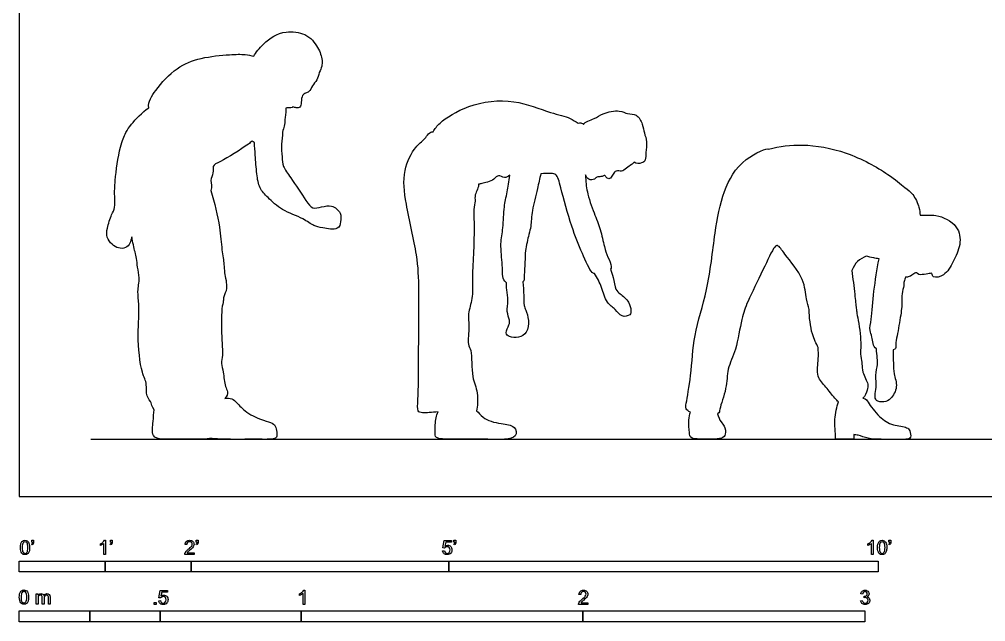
# Model space of a CAD drawing. Header units: millimetres. Extents: x 0.38 to 7.24, y 0.36 to 4.61.
# Drawn here: x 0.383 to 3.812, y 0.356 to 2.492 of the extents above; entities that cross this region are included whole.
import ezdxf

# ---------------------------------------------------------------- set-up
doc = ezdxf.new("R2010")
doc.units = ezdxf.units.MM
for name, color, linetype, true_color in [('AG-DIAGRAM', 7, 'Continuous', 0xfecc66), ('AG-OUTLINE', 7, 'Continuous', 0x8000ff), ('N-SYMB', 7, 'Continuous', 0x800040), ('X-VPRT', 6, 'Continuous', 0xff00ff)]:
    doc.layers.add(name, color=color, linetype=linetype, true_color=true_color)

msp = doc.modelspace()

# ---------------------------------------------------------------- linework, layer by layer
at = {"layer": 'AG-DIAGRAM'}
msp.add_line((0.6366, 1.0024), (6.9866, 1.0024), dxfattribs=at)
at = {"layer": 'AG-OUTLINE'}
for points, knots in [([(1.2148, 2.3612), (1.221, 2.374), (1.2563, 2.4155), (1.3115, 2.454), (1.4051, 2.4436), (1.4439, 2.3931), (1.4603, 2.3487), (1.4556, 2.3189), (1.447, 2.3037)], [-9.899777, -9.899777, -9.899777, -9.899777, -9.507639, -8.895064, -8.508795, -8.060836, -7.660288, -7.318133, -7.318133, -7.318133, -7.318133]), ([(0.8416, 2.1782), (0.8398, 2.2003), (0.8692, 2.2478), (0.9357, 2.3212), (1.0236, 2.3574), (1.1271, 2.3678), (1.1822, 2.3688), (1.2046, 2.3637), (1.2148, 2.3612)], [-2.900159, -2.900159, -2.900159, -2.900159, -2.453322, -1.821473, -1.281661, -0.736754, -0.320513, -0.011192, -0.011192, -0.011192, -0.011192]), ([(1.447, 2.3037), (1.4452, 2.2945), (1.4397, 2.2758), (1.4217, 2.258), (1.4125, 2.2335), (1.3979, 2.2313), (1.3849, 2.2229), (1.3831, 2.1984), (1.3815, 2.1782), (1.3648, 2.1778), (1.3572, 2.1801), (1.3536, 2.1821)], [-2.123582, -2.123582, -2.123582, -2.123582, -1.833733, -1.556009, -1.28884, -1.091616, -0.889849, -0.619838, -0.390285, -0.191267, 0, 0, 0, 0]), ([(1.8507, 2.0935), (1.8581, 2.1045), (1.8738, 2.1291), (1.9789, 2.1948), (2.1374, 2.2139), (2.262, 2.1603), (2.3364, 2.1446), (2.3563, 2.1299), (2.3655, 2.1233)], [0, 0, 0, 0, 0.432662, 1.173332, 2.043736, 2.8424, 3.424318, 3.822336, 3.822336, 3.822336, 3.822336]), ([(0.7813, 1.7202), (0.78, 1.712), (0.7753, 1.6951), (0.7608, 1.6794), (0.7333, 1.6788), (0.7108, 1.6927), (0.6906, 1.7195), (0.6936, 1.7523), (0.7087, 1.7989), (0.7235, 1.8232), (0.7201, 1.8694), (0.7217, 1.9213), (0.7372, 2.0386), (0.7602, 2.0901), (0.7789, 2.1211), (0.8184, 2.1622), (0.8416, 2.1782)], [-4.881909, -4.881909, -4.881909, -4.881909, -4.675138, -4.415691, -4.144621, -3.865166, -3.562492, -3.250271, -2.850698, -2.559193, -2.232271, -1.828476, -1.232468, -0.826966, -0.50248, 0, 0, 0, 0]), ([(1.3282, 2.1773), (1.3283, 2.1701), (1.328, 2.1555), (1.3245, 2.138), (1.3243, 2.1122), (1.3142, 2.0931), (1.3166, 2.062), (1.3125, 2.0499)], [-2.317495, -2.317495, -2.317495, -2.317495, -2.05495, -1.812599, -1.534377, -1.26265, -0.91265, -0.91265, -0.91265, -0.91265]), ([(1.3536, 2.1821), (1.3531, 2.1799), (1.3452, 2.1768), (1.3329, 2.1785), (1.3282, 2.1773)], [-4.1093986, -4.1093986, -4.1093986, -4.1093986, -3.950923, -3.7363123, -3.7363123, -3.7363123, -3.7363123]), ([(2.3848, 2.1194), (2.3896, 2.1287), (2.4266, 2.1391), (2.4511, 2.1597), (2.5131, 2.1729), (2.5393, 2.154), (2.5756, 2.1585), (2.5955, 2.1195), (2.5988, 2.089), (2.6124, 2.0581), (2.6037, 2.0208), (2.6069, 1.9932), (2.5923, 1.9805), (2.5715, 1.9798), (2.5649, 1.9851)], [-8.967255, -8.967255, -8.967255, -8.967255, -8.516043, -8.097692, -7.572844, -7.188119, -6.80294, -6.375659, -5.986464, -5.594415, -5.168285, -4.817432, -4.531853, -4.19023, -4.19023, -4.19023, -4.19023]), ([(1.8692, 1.0996), (1.8462, 1.0983), (1.8136, 1.0943), (1.7934, 1.1015), (1.7989, 1.1532), (1.799, 1.3031), (1.8017, 1.5301), (1.797, 1.653), (1.7531, 1.8359), (1.7399, 1.9513), (1.7853, 2.0418), (1.8203, 2.0632), (1.8393, 2.0946), (1.8507, 2.0935)], [7.763419, 7.763419, 7.763419, 7.763419, 8.220096, 8.503919, 8.947421, 9.812558, 10.864217, 11.652853, 12.592744, 13.352024, 14.01401, 14.476101, 14.894104, 14.894104, 14.894104, 14.894104]), ([(2.3655, 2.1233), (2.3682, 2.1252), (2.3755, 2.1252), (2.3829, 2.1228), (2.3848, 2.1194)], [2.5879283, 2.5879283, 2.5879283, 2.5879283, 2.7816732, 3.0096651, 3.0096651, 3.0096651, 3.0096651]), ([(1.2083, 2.0597), (1.2045, 2.0565), (1.1759, 2.0341), (1.0994, 1.9883), (1.0658, 1.9739), (1.0736, 1.9457), (1.0555, 1.921), (1.0689, 1.8981), (1.0616, 1.8845)], [-3.654165, -3.654165, -3.654165, -3.654165, -3.549845, -2.944185, -2.632228, -2.364475, -2.068237, -1.752948, -1.752948, -1.752948, -1.752948]), ([(1.3125, 2.0499), (1.3122, 2.0345), (1.3148, 2.0041), (1.3178, 1.9683), (1.3463, 1.9292), (1.3988, 1.8524), (1.4207, 1.8172), (1.4548, 1.8278), (1.4908, 1.8332), (1.5081, 1.8206), (1.5249, 1.8051), (1.5238, 1.7743), (1.5159, 1.742), (1.4576, 1.7527), (1.4268, 1.7582), (1.3885, 1.7882), (1.3139, 1.8129), (1.2657, 1.8589), (1.2327, 1.8928), (1.2247, 1.9438), (1.2199, 2.0103), (1.2176, 2.0401), (1.2166, 2.0552)], [-7.203684, -7.203684, -7.203684, -7.203684, -6.832988, -6.515882, -6.136097, -5.601039, -5.273561, -4.96932, -4.642932, -4.398903, -4.149179, -3.850347, -3.571268, -3.180152, -2.866741, -2.497327, -2.011272, -1.56491, -1.200363, -0.8134, -0.367365, 0, 0, 0, 0]), ([(2.7641, 1.099), (2.7561, 1.1022), (2.7458, 1.1104), (2.7495, 1.1337), (2.7688, 1.2359), (2.7734, 1.3742), (2.8284, 1.5321), (2.8489, 1.7324), (2.8769, 1.8824), (2.9402, 1.9956), (3.0371, 2.0381), (3.0415, 2.0316)], [-8.985164, -8.985164, -8.985164, -8.985164, -8.760717, -8.504365, -7.930118, -7.242385, -6.49735, -5.679281, -4.970191, -4.296031, -3.75799, -3.75799, -3.75799, -3.75799]), ([(3.0415, 2.0316), (3.0806, 2.0415), (3.1634, 2.0531), (3.318, 2.027), (3.4631, 1.9486), (3.5231, 1.8956), (3.5552, 1.8748), (3.5767, 1.8255), (3.5784, 1.8066), (3.5788, 1.797)], [-3.650262, -3.650262, -3.650262, -3.650262, -3.020002, -2.301195, -1.562463, -1.062203, -0.71428, -0.307859, 0, 0, 0, 0]), ([(2.5649, 1.9851), (2.5616, 1.9822), (2.555, 1.9764), (2.5362, 1.9645), (2.5203, 1.9503), (2.4993, 1.9578), (2.4897, 1.9435), (2.482, 1.9274), (2.4676, 1.9254), (2.4611, 1.94), (2.4552, 1.9362), (2.4463, 1.9331), (2.4308, 1.9351), (2.4253, 1.923), (2.4023, 1.9211), (2.3943, 1.934), (2.3917, 1.9404)], [-4.989518, -4.989518, -4.989518, -4.989518, -4.741729, -4.418226, -4.108368, -3.815546, -3.550675, -3.263306, -3.033536, -2.788965, -2.638684, -2.424763, -2.169415, -1.939182, -1.630083, -1.369261, -1.369261, -1.369261, -1.369261]), ([(2.1233, 1.939), (2.1178, 1.9348), (2.1041, 1.926), (2.0816, 1.9435), (2.0643, 1.918), (2.0262, 1.91), (2.0167, 1.9083), (2.0123, 1.907)], [-1.852351, -1.852351, -1.852351, -1.852351, -1.539135, -1.217611, -0.888706, -0.25476, 0, 0, 0, 0]), ([(2.1108, 1.5579), (2.1012, 1.5644), (2.0969, 1.582), (2.0974, 1.6221), (2.0878, 1.6979), (2.1008, 1.7505), (2.1012, 1.8298), (2.1127, 1.8686), (2.1202, 1.9175), (2.1233, 1.939)], [-4.856095, -4.856095, -4.856095, -4.856095, -4.539431, -4.075855, -3.455525, -2.913068, -2.295822, -1.76391, -1.372953, -1.372953, -1.372953, -1.372953]), ([(2.2331, 1.9439), (2.2283, 1.9278), (2.2206, 1.8828), (2.2007, 1.8174), (2.1989, 1.7578), (2.1901, 1.7298), (2.1773, 1.6695), (2.1774, 1.6339), (2.1731, 1.5768), (2.1753, 1.566), (2.169, 1.5614)], [-9.291216, -9.291216, -9.291216, -9.291216, -8.869159, -8.242675, -7.715626, -7.328638, -6.793531, -6.344143, -5.820614, -5.580343, -5.580343, -5.580343, -5.580343]), ([(2.4241, 1.5908), (2.4204, 1.5906), (2.4111, 1.5927), (2.3764, 1.6704), (2.3412, 1.7548), (2.3059, 1.8886), (2.2908, 1.9448), (2.2692, 1.9446), (2.2451, 1.9463), (2.2331, 1.9439)], [-3.501344, -3.501344, -3.501344, -3.501344, -3.289966, -2.692987, -1.99419, -1.179694, -0.696344, -0.414878, 0, 0, 0, 0]), ([(2.3917, 1.9404), (2.3925, 1.916), (2.3954, 1.8803), (2.4217, 1.8038), (2.446, 1.7494), (2.4574, 1.6856), (2.4697, 1.6513), (2.4855, 1.617), (2.4825, 1.6081), (2.48, 1.6058)], [-7.499914, -7.499914, -7.499914, -7.499914, -6.997098, -6.38754, -5.845522, -5.30487, -4.876362, -4.464335, -4.267627, -4.267627, -4.267627, -4.267627]), ([(2.0123, 1.907), (2.0138, 1.8983), (1.9958, 1.8683), (2.0024, 1.8479), (1.9922, 1.814), (2.0004, 1.7522), (1.9875, 1.5731), (1.9937, 1.5056), (1.9724, 1.4469), (1.9812, 1.406), (1.9712, 1.3365), (1.9908, 1.3197), (1.9844, 1.2195), (2.0117, 1.1783), (2.0087, 1.1167), (2.0047, 1.1037)], [0, 0, 0, 0, 0.431139, 0.749623, 1.126594, 1.676092, 2.594767, 3.17693, 3.68632, 4.144333, 4.691771, 5.02796, 5.687111, 6.194449, 6.635306, 6.635306, 6.635306, 6.635306]), ([(1.0616, 1.8845), (1.0752, 1.8424), (1.0956, 1.7575), (1.0998, 1.6784), (1.1101, 1.6224), (1.1091, 1.594), (1.1242, 1.5383), (1.1064, 1.5094), (1.1074, 1.4911), (1.0982, 1.4642), (1.1008, 1.3518), (1.1053, 1.3032), (1.0975, 1.2704), (1.1078, 1.2415), (1.1108, 1.1893), (1.124, 1.1723), (1.1201, 1.1551), (1.1123, 1.1473)], [-9.790599, -9.790599, -9.790599, -9.790599, -9.157788, -8.66281, -8.264051, -7.965573, -7.55823, -7.248331, -7.030131, -6.742231, -6.159607, -5.762607, -5.463916, -5.156229, -4.764105, -4.514045, -4.254238, -4.254238, -4.254238, -4.254238]), ([(3.5788, 1.797), (3.5969, 1.7965), (3.6369, 1.8043), (3.7171, 1.7638), (3.7255, 1.6919), (3.6969, 1.6336), (3.6694, 1.5822), (3.6247, 1.5733), (3.6214, 1.5857), (3.6204, 1.5919)], [-6.183842, -6.183842, -6.183842, -6.183842, -5.76265, -5.238197, -4.774193, -4.305719, -3.863319, -3.518395, -3.306722, -3.306722, -3.306722, -3.306722]), ([(0.8606, 1.1074), (0.8521, 1.1197), (0.854, 1.1331), (0.8295, 1.1552), (0.8376, 1.2001), (0.8133, 1.2415), (0.8, 1.3727), (0.8107, 1.4789), (0.8001, 1.5246), (0.8117, 1.5753), (0.8008, 1.6116), (0.8, 1.6452), (0.7924, 1.667), (0.7849, 1.7024), (0.7813, 1.7202)], [6.646587, 6.646587, 6.646587, 6.646587, 6.87821, 7.181114, 7.53795, 7.919486, 8.564859, 9.149903, 9.527188, 9.920252, 10.267933, 10.582857, 10.854765, 11.268428, 11.268428, 11.268428, 11.268428]), ([(3.1852, 1.4625), (3.1819, 1.4752), (3.173, 1.5014), (3.1702, 1.5741), (3.1011, 1.6535), (3.0754, 1.6939), (3.0584, 1.6837), (3.02, 1.5981), (2.9667, 1.4924), (2.9439, 1.4302), (2.9286, 1.3207), (2.8927, 1.2533), (2.8948, 1.1847), (2.8662, 1.1118), (2.8675, 1.0966), (2.8604, 1.0931)], [-15.56243, -15.56243, -15.56243, -15.56243, -15.202586, -14.721931, -14.123617, -13.759957, -13.568789, -13.020431, -12.38304, -11.90991, -11.315333, -10.816734, -10.337605, -9.838271, -9.597693, -9.597693, -9.597693, -9.597693]), ([(3.3875, 1.6522), (3.378, 1.6468), (3.3536, 1.6369), (3.3443, 1.6149), (3.3365, 1.6011)], [5.0059951, 5.0059951, 5.0059951, 5.0059951, 5.4023775, 5.7664074, 5.7664074, 5.7664074, 5.7664074]), ([(3.4331, 1.6424), (3.4268, 1.6434), (3.4075, 1.6477), (3.3963, 1.6496), (3.3875, 1.6522)], [-0.4608152, -0.4608152, -0.4608152, -0.4608152, -0.3001685, 0, 0, 0, 0]), ([(3.4237, 1.3229), (3.4107, 1.3324), (3.4106, 1.3673), (3.3975, 1.3882), (3.4079, 1.4317), (3.4136, 1.5314), (3.4261, 1.6044), (3.4331, 1.6424)], [-2.311385, -2.311385, -2.311385, -2.311385, -1.931761, -1.632142, -1.251767, -0.648863, 0, 0, 0, 0]), ([(2.48, 1.6058), (2.4836, 1.596), (2.4912, 1.5779), (2.4966, 1.5321), (2.5144, 1.519), (2.5487, 1.4912), (2.5533, 1.4605), (2.5522, 1.4415), (2.5168, 1.4337), (2.499, 1.4661), (2.4634, 1.4856), (2.4514, 1.5435), (2.4331, 1.5746), (2.4241, 1.5908)], [-4.446723, -4.446723, -4.446723, -4.446723, -4.063495, -3.615596, -3.295075, -2.849122, -2.4733, -2.201754, -1.842911, -1.447735, -1.022557, -0.511262, 0, 0, 0, 0]), ([(3.3365, 1.6011), (3.3404, 1.5732), (3.3469, 1.5209), (3.3523, 1.4667), (3.3542, 1.4491), (3.3718, 1.3642), (3.3655, 1.2992), (3.3741, 1.2694), (3.372, 1.2407), (3.3971, 1.1982), (3.3917, 1.1793), (3.3839, 1.1551), (3.3763, 1.1484)], [-6.370155, -6.370155, -6.370155, -6.370155, -5.839485, -5.430707, -5.186115, -4.656128, -4.178835, -3.872221, -3.564246, -3.170609, -2.921353, -2.642623, -2.642623, -2.642623, -2.642623]), ([(3.5282, 1.5785), (3.5254, 1.5734), (3.5208, 1.5621), (3.5219, 1.547), (3.5133, 1.5188), (3.5144, 1.4915), (3.5138, 1.4643), (3.5031, 1.3977), (3.4901, 1.3361), (3.4933, 1.3223), (3.4836, 1.3195)], [-5.384196, -5.384196, -5.384196, -5.384196, -5.138692, -4.909123, -4.591383, -4.284633, -3.981065, -3.486629, -3.01081, -2.802263, -2.802263, -2.802263, -2.802263]), ([(3.6204, 1.5919), (3.6139, 1.5905), (3.6022, 1.5894), (3.5728, 1.5834), (3.568, 1.5961), (3.556, 1.5893), (3.5428, 1.5792), (3.5314, 1.5773), (3.5282, 1.5785)], [-3.106852, -3.106852, -3.106852, -3.106852, -2.851737, -2.554893, -2.383475, -2.197673, -1.941884, -1.776645, -1.776645, -1.776645, -1.776645]), ([(2.169, 1.5614), (2.1704, 1.5452), (2.1734, 1.5143), (2.1722, 1.4773), (2.1805, 1.4605), (2.1921, 1.4244), (2.1865, 1.3799), (2.1547, 1.3615), (2.1219, 1.3643), (2.1046, 1.3792), (2.122, 1.4087), (2.1234, 1.4255), (2.1101, 1.4563), (2.1196, 1.4932), (2.1113, 1.5324), (2.1111, 1.5495), (2.1108, 1.5579)], [-5.342544, -5.342544, -5.342544, -5.342544, -4.863095, -4.456903, -4.165978, -3.748166, -3.302736, -2.908807, -2.523368, -2.238108, -1.863162, -1.579442, -1.198835, -0.774275, -0.345304, 0, 0, 0, 0]), ([(3.2172, 1.3282), (3.2109, 1.3416), (3.1916, 1.3772), (3.1857, 1.4366), (3.1852, 1.4625)], [9.9877946, 9.9877946, 9.9877946, 9.9877946, 10.3663798, 10.8735348, 10.8735348, 10.8735348, 10.8735348]), ([(3.2899, 1.1349), (3.2851, 1.1384), (3.2694, 1.1548), (3.2462, 1.1886), (3.2084, 1.2231), (3.2201, 1.2888), (3.2175, 1.3147), (3.2172, 1.3282)], [-1.775774, -1.775774, -1.775774, -1.775774, -1.615662, -1.207751, -0.812117, -0.36412, 0, 0, 0, 0]), ([(3.4836, 1.3195), (3.4832, 1.3038), (3.4843, 1.2721), (3.4841, 1.2346), (3.5022, 1.1887), (3.4768, 1.145), (3.4525, 1.1327), (3.4206, 1.1369), (3.4176, 1.1598), (3.4259, 1.1877), (3.4189, 1.2292), (3.4291, 1.2676), (3.4267, 1.2904), (3.4252, 1.3123), (3.4237, 1.3229)], [-4.001416, -4.001416, -4.001416, -4.001416, -3.607872, -3.25588, -2.864113, -2.476843, -2.180767, -1.883821, -1.637112, -1.329345, -0.955994, -0.600124, -0.325774, 0, 0, 0, 0]), ([(1.1123, 1.1473), (1.1203, 1.1488), (1.1384, 1.1477), (1.1552, 1.1315), (1.1882, 1.095), (1.247, 1.0683), (1.2807, 1.0625), (1.2945, 1.0458), (1.2972, 1.0219), (1.2958, 1.0012), (1.2289, 1.0032), (1.1322, 1.0015), (1.0828, 1.0039), (1.058, 1.0053)], [-3.814451, -3.814451, -3.814451, -3.814451, -3.544287, -3.288422, -2.905756, -2.462827, -2.150485, -1.911464, -1.644995, -1.438602, -1.024418, -0.471023, 0, 0, 0, 0]), ([(3.2786, 1.0024), (3.2784, 1.0116), (3.2786, 1.0312), (3.2742, 1.0711), (3.2826, 1.119), (3.2899, 1.1349)], [-1.264807, -1.264807, -1.264807, -1.264807, -0.921309, -0.488231, 0, 0, 0, 0]), ([(3.3763, 1.1484), (3.388, 1.1447), (3.3945, 1.1329), (3.4341, 1.0785), (3.4796, 1.0512), (3.5321, 1.0468), (3.5433, 1.0345), (3.5488, 1.006), (3.5261, 1.0003), (3.4385, 1.0028), (3.3973, 1.0028), (3.3602, 1.0178), (3.3491, 1.0184), (3.3438, 1.019), (3.3438, 1.0135), (3.3438, 1.008), (3.3438, 1.0024), (3.322, 1.0024), (3.3003, 1.0024), (3.2786, 1.0024)], [-4.542723, -4.542723, -4.542723, -4.542723, -4.293538, -3.826492, -3.388198, -2.984139, -2.75538, -2.474512, -2.229254, -1.685172, -1.290201, -0.93919, -0.705631, -0.705631, -0.705631, -0.469189, -0.469189, -0.469189, 0, 0, 0, 0]), ([(1.058, 1.0053), (1.0359, 1.001), (0.9576, 1.0047), (0.8946, 1.0009), (0.8496, 1.0096), (0.8587, 1.0685), (0.8588, 1.0938), (0.8606, 1.1074)], [-1.96136, -1.96136, -1.96136, -1.96136, -1.549901, -1.060741, -0.73874, -0.351662, 0, 0, 0, 0]), ([(2.0047, 1.1037), (2.0134, 1.0978), (2.025, 1.0746), (2.0911, 1.0552), (2.1421, 1.0546), (2.1544, 0.9982), (2.0366, 1.004), (1.9262, 1.0026), (1.8576, 1.003), (1.8575, 1.0292), (1.8587, 1.0782), (1.8659, 1.093), (1.8692, 1.0996)], [-4.913033, -4.913033, -4.913033, -4.913033, -4.526956, -3.959991, -3.48356, -3.103727, -2.425215, -1.645515, -1.13475, -0.832597, -0.345001, -0.033929, -0.033929, -0.033929, -0.033929]), ([(2.8604, 1.0931), (2.863, 1.0831), (2.8709, 1.0627), (2.8866, 1.0508), (2.8905, 1.0203), (2.8763, 1.001), (2.7948, 1.0035), (2.7631, 1.0043), (2.7596, 1.0268), (2.7564, 1.0719), (2.7614, 1.0898), (2.7641, 1.099)], [-2.926118, -2.926118, -2.926118, -2.926118, -2.605662, -2.351746, -2.027754, -1.780719, -1.328649, -0.931342, -0.690592, -0.307344, 0, 0, 0, 0])]:
    msp.add_open_spline(points, degree=3, knots=knots, dxfattribs=at)
msp.add_open_spline([(1.2166, 2.0552), (1.2139, 2.0566), (1.2112, 2.0581), (1.2083, 2.0597)], degree=3, dxfattribs=at)
at = {"layer": 'N-SYMB'}
for points in [[(0.4277, 0.6279), (0.4262, 0.6303)], [(0.4268, 0.6372), (0.4268, 0.6445), (0.4334, 0.6445), (0.4334, 0.6388)], [(0.4298, 0.6372), (0.4268, 0.6372)], [(0.6702, 0.6255), (0.6702, 0.6315)], [(0.6886, 0.5939), (0.6826, 0.5939), (0.6826, 0.633)], [(0.6847, 0.6442), (0.6886, 0.6442), (0.6886, 0.5939)], [(0.7067, 0.6279), (0.7052, 0.6303)], [(0.7058, 0.6372), (0.7058, 0.6445), (0.7124, 0.6445), (0.7124, 0.6388)], [(0.7088, 0.6372), (0.7058, 0.6372)], [(0.9769, 0.6288), (0.9705, 0.6294)], [(1.0115, 0.6279), (1.01, 0.6303)], [(1.0106, 0.6372), (1.0106, 0.6445), (1.0172, 0.6445), (1.0172, 0.6388)], [(1.0136, 0.6372), (1.0106, 0.6372)], [(1.8916, 0.6168), (1.8858, 0.6174), (1.8906, 0.6433), (1.9156, 0.6433), (1.9156, 0.6372), (1.8955, 0.6372), (1.8928, 0.6237)], [(1.9259, 0.6279), (1.9244, 0.6303)], [(1.925, 0.6372), (1.925, 0.6445), (1.9316, 0.6445), (1.9316, 0.6388)], [(1.928, 0.6372), (1.925, 0.6372)], [(3.3939, 0.6255), (3.3939, 0.6315)], [(3.4122, 0.5939), (3.4062, 0.5939), (3.4062, 0.633)], [(3.4083, 0.6442), (3.4122, 0.6442), (3.4122, 0.5939)], [(3.4692, 0.6279), (3.4677, 0.6303)], [(3.4683, 0.6372), (3.4683, 0.6445), (3.4749, 0.6445), (3.4749, 0.6388)], [(3.4716, 0.6372), (3.4683, 0.6372)], [(1.0025, 0.5996), (1.0025, 0.5939), (0.9696, 0.5939)], [(0.9781, 0.5996), (1.0025, 0.5996)], [(1.8846, 0.6068), (1.8913, 0.6074)], [(0.4429, 0.4181), (0.4429, 0.4542), (0.4483, 0.4542), (0.4483, 0.4491)], [(0.8841, 0.4398), (0.8781, 0.4405), (0.8829, 0.4664), (0.9079, 0.4664), (0.9079, 0.4603), (0.888, 0.4603), (0.8853, 0.4468)], [(1.3772, 0.4486), (1.3772, 0.4546)], [(1.3956, 0.417), (1.3895, 0.417), (1.3895, 0.4561)], [(1.3916, 0.4673), (1.3956, 0.4673), (1.3956, 0.417)], [(2.3745, 0.4519), (2.3682, 0.4525)], [(3.3745, 0.4531), (3.3682, 0.454)], [(3.3799, 0.4405), (3.3805, 0.4459)], [(0.4489, 0.4367), (0.4489, 0.4181), (0.4429, 0.4181)], [(0.4706, 0.4391), (0.4706, 0.4181), (0.4642, 0.4181), (0.4642, 0.4415)], [(0.4919, 0.4427), (0.4919, 0.4181), (0.4859, 0.4181), (0.4859, 0.4406)], [(0.8772, 0.4299), (0.8835, 0.4305)], [(2.4001, 0.4227), (2.4001, 0.417), (2.3673, 0.417)], [(2.3757, 0.4227), (2.4001, 0.4227)], [(3.3676, 0.4299), (3.3739, 0.4308)]]:
    msp.add_lwpolyline(points, dxfattribs=at)
for points in [[(0.3826, 0.5325), (0.3826, 0.5706), (0.6874, 0.5706), (0.6874, 0.5325)], [(0.6874, 0.5325), (0.6874, 0.5706), (0.9922, 0.5706), (0.9922, 0.5325)], [(0.9922, 0.5325), (0.9922, 0.5706), (1.9066, 0.5706), (1.9066, 0.5325)], [(1.9066, 0.5325), (1.9066, 0.5706), (3.4306, 0.5706), (3.4306, 0.5325)], [(0.8612, 0.417), (0.8612, 0.4239), (0.8682, 0.4239), (0.8682, 0.417)], [(0.3826, 0.3556), (0.3826, 0.3937), (0.6326, 0.3937), (0.6326, 0.3556)], [(0.6326, 0.3556), (0.6326, 0.3937), (0.8826, 0.3937), (0.8826, 0.3556)], [(0.8826, 0.3556), (0.8826, 0.3937), (1.3826, 0.3937), (1.3826, 0.3556)], [(1.3826, 0.3556), (1.3826, 0.3937), (2.3826, 0.3937), (2.3826, 0.3556)], [(2.3826, 0.3556), (2.3826, 0.3937), (3.3826, 0.3937), (3.3826, 0.3556)]]:
    msp.add_lwpolyline(points, close=True, dxfattribs=at)
for points in [[(0.3864, 0.6186), (0.3864, 0.6243), (0.387, 0.6291), (0.3882, 0.6327)], [(0.3916, 0.5981), (0.3882, 0.6023), (0.3864, 0.6089), (0.3864, 0.6186)], [(0.3882, 0.6327), (0.3895, 0.6363), (0.3913, 0.6391), (0.3937, 0.6412)], [(0.3961, 0.6354), (0.394, 0.6324), (0.3928, 0.6267), (0.3928, 0.6186)], [(0.3928, 0.6186), (0.3928, 0.6101), (0.3937, 0.6047), (0.3958, 0.602)], [(0.3937, 0.6412), (0.3961, 0.643), (0.3991, 0.6442), (0.4027, 0.6442)], [(0.4027, 0.6391), (0.4, 0.6391), (0.3976, 0.6378), (0.3961, 0.6354)], [(0.4027, 0.6442), (0.4054, 0.6442), (0.4078, 0.6436), (0.4099, 0.6424)], [(0.4099, 0.6348), (0.4081, 0.6375), (0.4057, 0.6391), (0.4027, 0.6391)], [(0.4099, 0.6424), (0.412, 0.6415), (0.4135, 0.6397), (0.4151, 0.6378)], [(0.4129, 0.6186), (0.4129, 0.6267), (0.4117, 0.6321), (0.4099, 0.6348)], [(0.4099, 0.602), (0.4117, 0.6047), (0.4129, 0.6101), (0.4129, 0.6186)], [(0.4151, 0.6378), (0.4163, 0.6357), (0.4172, 0.6333), (0.4181, 0.6303)], [(0.4193, 0.6186), (0.4193, 0.6125), (0.4187, 0.6077), (0.4175, 0.6041)], [(0.4181, 0.6303), (0.4187, 0.6273), (0.4193, 0.6234), (0.4193, 0.6186)], [(0.4262, 0.6303), (0.4274, 0.6309), (0.4283, 0.6315), (0.4289, 0.6327)], [(0.4322, 0.6321), (0.4313, 0.6303), (0.4298, 0.6288), (0.4277, 0.6279)], [(0.4289, 0.6327), (0.4295, 0.6339), (0.4298, 0.6354), (0.4298, 0.6372)], [(0.4334, 0.6388), (0.4334, 0.6357), (0.4331, 0.6333), (0.4322, 0.6321)], [(0.6702, 0.6315), (0.6736, 0.633), (0.6766, 0.6351), (0.6793, 0.6372)], [(0.6766, 0.6288), (0.6742, 0.6273), (0.6721, 0.6261), (0.6702, 0.6255)], [(0.6826, 0.633), (0.6811, 0.6315), (0.679, 0.63), (0.6766, 0.6288)], [(0.6793, 0.6372), (0.6817, 0.6397), (0.6835, 0.6418), (0.6847, 0.6442)], [(0.7052, 0.6303), (0.7064, 0.6309), (0.7073, 0.6315), (0.7079, 0.6327)], [(0.7112, 0.6321), (0.7103, 0.6303), (0.7088, 0.6288), (0.7067, 0.6279)], [(0.7079, 0.6327), (0.7085, 0.6339), (0.7088, 0.6354), (0.7088, 0.6372)], [(0.7124, 0.6388), (0.7124, 0.6357), (0.7121, 0.6333), (0.7112, 0.6321)], [(0.9705, 0.6294), (0.9711, 0.6342), (0.9726, 0.6378), (0.9756, 0.6403)], [(0.9756, 0.6403), (0.9784, 0.6427), (0.9823, 0.6442), (0.9868, 0.6442)], [(0.9796, 0.6363), (0.9778, 0.6345), (0.9769, 0.6321), (0.9769, 0.6288)], [(0.9868, 0.6391), (0.9838, 0.6391), (0.9814, 0.6382), (0.9796, 0.6363)], [(0.9823, 0.6122), (0.9877, 0.6168), (0.9913, 0.6204), (0.9934, 0.6228)], [(0.9868, 0.6442), (0.9916, 0.6442), (0.9955, 0.6427), (0.9982, 0.64)], [(0.9937, 0.6363), (0.9919, 0.6382), (0.9895, 0.6391), (0.9868, 0.6391)], [(0.9973, 0.618), (0.9952, 0.6159), (0.9922, 0.6132), (0.9877, 0.6092)], [(0.9934, 0.6228), (0.9952, 0.6255), (0.9961, 0.6279), (0.9961, 0.6303)], [(0.9961, 0.6303), (0.9961, 0.6327), (0.9952, 0.6348), (0.9937, 0.6363)], [(1.0012, 0.6243), (1.0003, 0.6222), (0.9991, 0.6204), (0.9973, 0.618)], [(0.9982, 0.64), (1.0012, 0.6372), (1.0025, 0.6339), (1.0025, 0.63)], [(1.0025, 0.63), (1.0025, 0.6282), (1.0022, 0.6261), (1.0012, 0.6243)], [(1.01, 0.6303), (1.0112, 0.6309), (1.0121, 0.6315), (1.0127, 0.6327)], [(1.016, 0.6321), (1.0151, 0.6303), (1.0136, 0.6288), (1.0115, 0.6279)], [(1.0127, 0.6327), (1.0133, 0.6339), (1.0136, 0.6354), (1.0136, 0.6372)], [(1.0172, 0.6388), (1.0172, 0.6357), (1.0169, 0.6333), (1.016, 0.6321)], [(1.8952, 0.6201), (1.8937, 0.6192), (1.8925, 0.618), (1.8916, 0.6168)], [(1.8928, 0.6237), (1.8958, 0.6258), (1.8991, 0.627), (1.9024, 0.627)], [(1.9006, 0.6216), (1.8988, 0.6216), (1.897, 0.621), (1.8952, 0.6201)], [(1.9084, 0.6186), (1.9063, 0.6204), (1.9039, 0.6216), (1.9006, 0.6216)], [(1.9024, 0.627), (1.9066, 0.627), (1.9102, 0.6255), (1.9132, 0.6225)], [(1.9114, 0.6101), (1.9114, 0.6138), (1.9102, 0.6165), (1.9084, 0.6186)], [(1.9132, 0.6225), (1.9163, 0.6195), (1.9178, 0.6156), (1.9178, 0.6107)], [(1.9244, 0.6303), (1.9256, 0.6309), (1.9265, 0.6315), (1.9271, 0.6327)], [(1.9304, 0.6321), (1.9295, 0.6303), (1.928, 0.6288), (1.9259, 0.6279)], [(1.9271, 0.6327), (1.9277, 0.6339), (1.928, 0.6354), (1.928, 0.6372)], [(1.9316, 0.6388), (1.9316, 0.6357), (1.9313, 0.6333), (1.9304, 0.6321)], [(3.3939, 0.6315), (3.3972, 0.633), (3.4002, 0.6351), (3.4029, 0.6372)], [(3.4002, 0.6288), (3.3978, 0.6273), (3.3957, 0.6261), (3.3939, 0.6255)], [(3.4062, 0.633), (3.4047, 0.6315), (3.4026, 0.63), (3.4002, 0.6288)], [(3.4029, 0.6372), (3.4053, 0.6397), (3.4071, 0.6418), (3.4083, 0.6442)], [(3.4279, 0.6186), (3.4279, 0.6243), (3.4285, 0.6291), (3.4297, 0.6327)], [(3.433, 0.5981), (3.4297, 0.6023), (3.4279, 0.6089), (3.4279, 0.6186)], [(3.4297, 0.6327), (3.4312, 0.6363), (3.433, 0.6391), (3.4354, 0.6412)], [(3.4375, 0.6354), (3.4354, 0.6324), (3.4342, 0.6267), (3.4342, 0.6186)], [(3.4342, 0.6186), (3.4342, 0.6101), (3.4354, 0.6047), (3.4372, 0.602)], [(3.4354, 0.6412), (3.4375, 0.643), (3.4409, 0.6442), (3.4445, 0.6442)], [(3.4442, 0.6391), (3.4415, 0.6391), (3.4393, 0.6378), (3.4375, 0.6354)], [(3.4514, 0.6348), (3.4496, 0.6375), (3.4472, 0.6391), (3.4442, 0.6391)], [(3.4445, 0.6442), (3.4472, 0.6442), (3.4493, 0.6436), (3.4514, 0.6424)], [(3.4514, 0.6424), (3.4535, 0.6415), (3.455, 0.6397), (3.4565, 0.6378)], [(3.4544, 0.6186), (3.4544, 0.6267), (3.4535, 0.6321), (3.4514, 0.6348)], [(3.4514, 0.602), (3.4535, 0.6047), (3.4544, 0.6101), (3.4544, 0.6186)], [(3.4565, 0.6378), (3.4577, 0.6357), (3.4589, 0.6333), (3.4595, 0.6303)], [(3.4607, 0.6186), (3.4607, 0.6125), (3.4601, 0.6077), (3.4589, 0.6041)], [(3.4595, 0.6303), (3.4604, 0.6273), (3.4607, 0.6234), (3.4607, 0.6186)], [(3.4677, 0.6303), (3.4689, 0.6309), (3.4698, 0.6315), (3.4704, 0.6327)], [(3.4737, 0.6321), (3.4728, 0.6303), (3.4713, 0.6288), (3.4692, 0.6279)], [(3.4704, 0.6327), (3.471, 0.6339), (3.4716, 0.6354), (3.4716, 0.6372)], [(3.4749, 0.6388), (3.4749, 0.6357), (3.4746, 0.6333), (3.4737, 0.6321)], [(0.4027, 0.5933), (0.3979, 0.5933), (0.3943, 0.5945), (0.3916, 0.5981)], [(0.3958, 0.602), (0.3976, 0.5993), (0.4, 0.5978), (0.4027, 0.5978)], [(0.4027, 0.5978), (0.4057, 0.5978), (0.4081, 0.5993), (0.4099, 0.602)], [(0.412, 0.5957), (0.4096, 0.5939), (0.4066, 0.5933), (0.4027, 0.5933)], [(0.4175, 0.6041), (0.4163, 0.6005), (0.4145, 0.5978), (0.412, 0.5957)], [(0.9696, 0.5939), (0.9693, 0.5951), (0.9696, 0.5966), (0.9702, 0.5981)], [(0.9702, 0.5981), (0.9711, 0.6002), (0.9723, 0.6026), (0.9741, 0.6047)], [(0.9741, 0.6047), (0.9762, 0.6068), (0.9787, 0.6092), (0.9823, 0.6122)], [(0.9808, 0.6029), (0.9796, 0.602), (0.9787, 0.6008), (0.9781, 0.5996)], [(0.9877, 0.6092), (0.9841, 0.6062), (0.9817, 0.6041), (0.9808, 0.6029)], [(1.8897, 0.5966), (1.8867, 0.5993), (1.8852, 0.6026), (1.8846, 0.6068)], [(1.9009, 0.5933), (1.8961, 0.5933), (1.8925, 0.5942), (1.8897, 0.5966)], [(1.8913, 0.6074), (1.8916, 0.6041), (1.8928, 0.602), (1.8946, 0.6002)], [(1.8946, 0.6002), (1.8961, 0.5987), (1.8982, 0.5978), (1.9009, 0.5978)], [(1.9009, 0.5978), (1.9036, 0.5978), (1.9063, 0.599), (1.9084, 0.6014)], [(1.9138, 0.599), (1.9108, 0.5948), (1.9063, 0.5933), (1.9009, 0.5933)], [(1.9084, 0.6014), (1.9102, 0.6035), (1.9114, 0.6065), (1.9114, 0.6101)], [(1.9178, 0.6107), (1.9178, 0.6062), (1.9166, 0.6023), (1.9138, 0.599)], [(3.4445, 0.5933), (3.4396, 0.5933), (3.4357, 0.5945), (3.433, 0.5981)], [(3.4372, 0.602), (3.439, 0.5993), (3.4415, 0.5978), (3.4445, 0.5978)], [(3.4445, 0.5978), (3.4472, 0.5978), (3.4496, 0.5993), (3.4514, 0.602)], [(3.4535, 0.5957), (3.4511, 0.5939), (3.4481, 0.5933), (3.4445, 0.5933)], [(3.4589, 0.6041), (3.4577, 0.6005), (3.4559, 0.5978), (3.4535, 0.5957)], [(0.3826, 0.4427), (0.3826, 0.4485), (0.3832, 0.4533), (0.3844, 0.4569)], [(0.3844, 0.4569), (0.3856, 0.4605), (0.3874, 0.4632), (0.3898, 0.4653)], [(0.3923, 0.4596), (0.3901, 0.4566), (0.3889, 0.4509), (0.3889, 0.4427)], [(0.3898, 0.4653), (0.3923, 0.4671), (0.3953, 0.4684), (0.3989, 0.4684)], [(0.3989, 0.4632), (0.3962, 0.4632), (0.3938, 0.462), (0.3923, 0.4596)], [(0.3989, 0.4684), (0.4016, 0.4684), (0.404, 0.4677), (0.4061, 0.4665)], [(0.4061, 0.459), (0.4043, 0.4617), (0.4019, 0.4632), (0.3989, 0.4632)], [(0.4061, 0.4665), (0.4082, 0.4656), (0.4097, 0.4638), (0.4112, 0.462)], [(0.4091, 0.4427), (0.4091, 0.4509), (0.4079, 0.4563), (0.4061, 0.459)], [(0.4112, 0.462), (0.4124, 0.4599), (0.4133, 0.4575), (0.4142, 0.4545)], [(0.4142, 0.4545), (0.4148, 0.4515), (0.4154, 0.4476), (0.4154, 0.4427)], [(0.4483, 0.4491), (0.4495, 0.4509), (0.451, 0.4524), (0.4528, 0.4533)], [(0.4531, 0.4482), (0.4516, 0.4473), (0.4507, 0.4461), (0.4498, 0.4443)], [(0.4528, 0.4533), (0.4546, 0.4545), (0.4567, 0.4551), (0.4591, 0.4551)], [(0.4579, 0.4497), (0.4561, 0.4497), (0.4546, 0.4494), (0.4531, 0.4482)], [(0.4627, 0.4476), (0.4618, 0.4491), (0.46, 0.4497), (0.4579, 0.4497)], [(0.4591, 0.4551), (0.4618, 0.4551), (0.4642, 0.4545), (0.4657, 0.4533)], [(0.4642, 0.4415), (0.4642, 0.4443), (0.4639, 0.4464), (0.4627, 0.4476)], [(0.4657, 0.4533), (0.4676, 0.4521), (0.4688, 0.4506), (0.4694, 0.4488)], [(0.4694, 0.4488), (0.4724, 0.453), (0.476, 0.4551), (0.4808, 0.4551)], [(0.473, 0.4473), (0.4712, 0.4455), (0.4706, 0.4427), (0.4706, 0.4391)], [(0.4793, 0.4497), (0.4769, 0.4497), (0.4748, 0.4488), (0.473, 0.4473)], [(0.4829, 0.4488), (0.482, 0.4494), (0.4808, 0.4497), (0.4793, 0.4497)], [(0.4808, 0.4551), (0.4844, 0.4551), (0.4871, 0.4539), (0.4889, 0.4521)], [(0.4853, 0.4461), (0.4847, 0.4473), (0.4841, 0.4482), (0.4829, 0.4488)], [(0.4859, 0.4406), (0.4859, 0.4434), (0.4856, 0.4449), (0.4853, 0.4461)], [(0.4889, 0.4521), (0.491, 0.45), (0.4919, 0.447), (0.4919, 0.4427)], [(0.8853, 0.4468), (0.8883, 0.4489), (0.8913, 0.4501), (0.8947, 0.4501)], [(0.8947, 0.4501), (0.8992, 0.4501), (0.9028, 0.4486), (0.9058, 0.4456)], [(1.3772, 0.4546), (1.3805, 0.4561), (1.3835, 0.4582), (1.3862, 0.4603)], [(1.3835, 0.4519), (1.3811, 0.4504), (1.379, 0.4492), (1.3772, 0.4486)], [(1.3895, 0.4561), (1.388, 0.4546), (1.3859, 0.4531), (1.3835, 0.4519)], [(1.3862, 0.4603), (1.3886, 0.4627), (1.3904, 0.4648), (1.3916, 0.4673)], [(2.3682, 0.4525), (2.3688, 0.4573), (2.3703, 0.4609), (2.3733, 0.4633)], [(2.3733, 0.4633), (2.376, 0.4658), (2.3799, 0.4673), (2.3844, 0.4673)], [(2.3772, 0.4594), (2.3754, 0.4576), (2.3745, 0.4552), (2.3745, 0.4519)], [(2.3844, 0.4621), (2.3814, 0.4621), (2.379, 0.4612), (2.3772, 0.4594)], [(2.3799, 0.4353), (2.3853, 0.4398), (2.3889, 0.4435), (2.391, 0.4459)], [(2.3844, 0.4673), (2.3892, 0.4673), (2.3932, 0.4658), (2.3959, 0.463)], [(2.3913, 0.4594), (2.3895, 0.4612), (2.3871, 0.4621), (2.3844, 0.4621)], [(2.391, 0.4459), (2.3929, 0.4486), (2.3938, 0.451), (2.3938, 0.4534)], [(2.3938, 0.4534), (2.3938, 0.4558), (2.3929, 0.4579), (2.3913, 0.4594)], [(2.3989, 0.4474), (2.398, 0.4453), (2.3968, 0.4435), (2.395, 0.4411)], [(2.3959, 0.463), (2.3989, 0.4603), (2.4001, 0.457), (2.4001, 0.4531)], [(2.4001, 0.4531), (2.4001, 0.4513), (2.3998, 0.4492), (2.3989, 0.4474)], [(3.3682, 0.454), (3.3691, 0.4582), (3.3706, 0.4615), (3.3733, 0.4636)], [(3.3733, 0.4636), (3.376, 0.4661), (3.3793, 0.4673), (3.3832, 0.4673)], [(3.3775, 0.4597), (3.376, 0.4582), (3.3748, 0.4561), (3.3745, 0.4531)], [(3.3835, 0.4621), (3.3811, 0.4621), (3.379, 0.4612), (3.3775, 0.4597)], [(3.3805, 0.4459), (3.3808, 0.4459), (3.3811, 0.4459), (3.3814, 0.4459)], [(3.3814, 0.4459), (3.3841, 0.4459), (3.3865, 0.4465), (3.3886, 0.448)], [(3.3832, 0.4673), (3.3859, 0.4673), (3.3886, 0.4667), (3.3907, 0.4655)], [(3.3892, 0.4597), (3.3877, 0.4612), (3.3859, 0.4621), (3.3835, 0.4621)], [(3.3886, 0.448), (3.3907, 0.4492), (3.3916, 0.4513), (3.3916, 0.4543)], [(3.3916, 0.4543), (3.3916, 0.4564), (3.3907, 0.4582), (3.3892, 0.4597)], [(3.3907, 0.4655), (3.3932, 0.4642), (3.395, 0.4624), (3.3962, 0.4606)], [(3.3962, 0.4483), (3.395, 0.4465), (3.3935, 0.445), (3.391, 0.4441)], [(3.3962, 0.4606), (3.3974, 0.4585), (3.398, 0.4564), (3.398, 0.454)], [(3.398, 0.454), (3.398, 0.4519), (3.3974, 0.4501), (3.3962, 0.4483)], [(0.3877, 0.4223), (0.3844, 0.4265), (0.3826, 0.4331), (0.3826, 0.4427)], [(0.3989, 0.4174), (0.3941, 0.4174), (0.3904, 0.4187), (0.3877, 0.4223)], [(0.3889, 0.4427), (0.3889, 0.4343), (0.3898, 0.4289), (0.3919, 0.4262)], [(0.3919, 0.4262), (0.3938, 0.4235), (0.3962, 0.422), (0.3989, 0.422)], [(0.3989, 0.422), (0.4019, 0.422), (0.4043, 0.4235), (0.4061, 0.4262)], [(0.4082, 0.4199), (0.4058, 0.4181), (0.4028, 0.4174), (0.3989, 0.4174)], [(0.4061, 0.4262), (0.4079, 0.4289), (0.4091, 0.4343), (0.4091, 0.4427)], [(0.4136, 0.4283), (0.4124, 0.4247), (0.4106, 0.422), (0.4082, 0.4199)], [(0.4154, 0.4427), (0.4154, 0.4367), (0.4148, 0.4319), (0.4136, 0.4283)], [(0.4498, 0.4443), (0.4492, 0.4424), (0.4489, 0.44), (0.4489, 0.4367)], [(0.882, 0.4197), (0.8793, 0.4224), (0.8775, 0.4257), (0.8772, 0.4299)], [(0.8932, 0.4164), (0.8886, 0.4164), (0.885, 0.4173), (0.882, 0.4197)], [(0.8835, 0.4305), (0.8841, 0.4272), (0.885, 0.4251), (0.8868, 0.4233)], [(0.8877, 0.4432), (0.8862, 0.4423), (0.885, 0.4411), (0.8841, 0.4398)], [(0.8868, 0.4233), (0.8886, 0.4218), (0.8907, 0.4209), (0.8932, 0.4209)], [(0.8932, 0.4447), (0.891, 0.4447), (0.8892, 0.4441), (0.8877, 0.4432)], [(0.901, 0.4417), (0.8989, 0.4435), (0.8962, 0.4447), (0.8932, 0.4447)], [(0.8932, 0.4209), (0.8962, 0.4209), (0.8986, 0.4221), (0.9007, 0.4245)], [(0.9064, 0.4221), (0.9031, 0.4179), (0.8989, 0.4164), (0.8932, 0.4164)], [(0.9007, 0.4245), (0.9028, 0.4266), (0.9037, 0.4296), (0.9037, 0.4332)], [(0.9037, 0.4332), (0.9037, 0.4368), (0.9028, 0.4395), (0.901, 0.4417)], [(0.9058, 0.4456), (0.9088, 0.4426), (0.9103, 0.4386), (0.9103, 0.4338)], [(0.9103, 0.4338), (0.9103, 0.4293), (0.9091, 0.4254), (0.9064, 0.4221)], [(2.3673, 0.417), (2.3669, 0.4182), (2.3673, 0.4197), (2.3679, 0.4212)], [(2.3679, 0.4212), (2.3688, 0.4233), (2.37, 0.4257), (2.3718, 0.4278)], [(2.3718, 0.4278), (2.3739, 0.4299), (2.3763, 0.4323), (2.3799, 0.4353)], [(2.3784, 0.426), (2.3772, 0.4251), (2.3763, 0.4239), (2.3757, 0.4227)], [(2.3853, 0.4323), (2.3817, 0.4293), (2.3793, 0.4272), (2.3784, 0.426)], [(2.395, 0.4411), (2.3929, 0.4389), (2.3898, 0.4362), (2.3853, 0.4323)], [(3.3727, 0.42), (3.3697, 0.4224), (3.3682, 0.426), (3.3676, 0.4299)], [(3.3835, 0.4164), (3.3793, 0.4164), (3.3754, 0.4173), (3.3727, 0.42)], [(3.3739, 0.4308), (3.3745, 0.4275), (3.3757, 0.4248), (3.3775, 0.4233)], [(3.3775, 0.4233), (3.379, 0.4218), (3.3811, 0.4209), (3.3835, 0.4209)], [(3.3841, 0.4414), (3.3829, 0.4414), (3.3814, 0.4411), (3.3799, 0.4405)], [(3.3835, 0.4209), (3.3865, 0.4209), (3.3889, 0.4221), (3.391, 0.4239)], [(3.3956, 0.4206), (3.3926, 0.4176), (3.3883, 0.4164), (3.3835, 0.4164)], [(3.391, 0.4383), (3.3892, 0.4401), (3.3868, 0.4414), (3.3841, 0.4414)], [(3.391, 0.4441), (3.3941, 0.4432), (3.3965, 0.442), (3.398, 0.4395)], [(3.3941, 0.4314), (3.3941, 0.4344), (3.3929, 0.4365), (3.391, 0.4383)], [(3.391, 0.4239), (3.3929, 0.426), (3.3941, 0.4284), (3.3941, 0.4314)], [(3.4004, 0.4317), (3.4004, 0.4272), (3.3989, 0.4236), (3.3956, 0.4206)], [(3.398, 0.4395), (3.3995, 0.4374), (3.4004, 0.4347), (3.4004, 0.4317)]]:
    msp.add_open_spline(points, degree=3, dxfattribs=at)
at = {"layer": 'X-VPRT'}
msp.add_lwpolyline([(0.3826, 2.7042), (0.3826, 0.7992), (7.2406, 0.7992), (7.2406, 2.7042)], close=True, dxfattribs=at)

doc.saveas('drawing.dxf')
